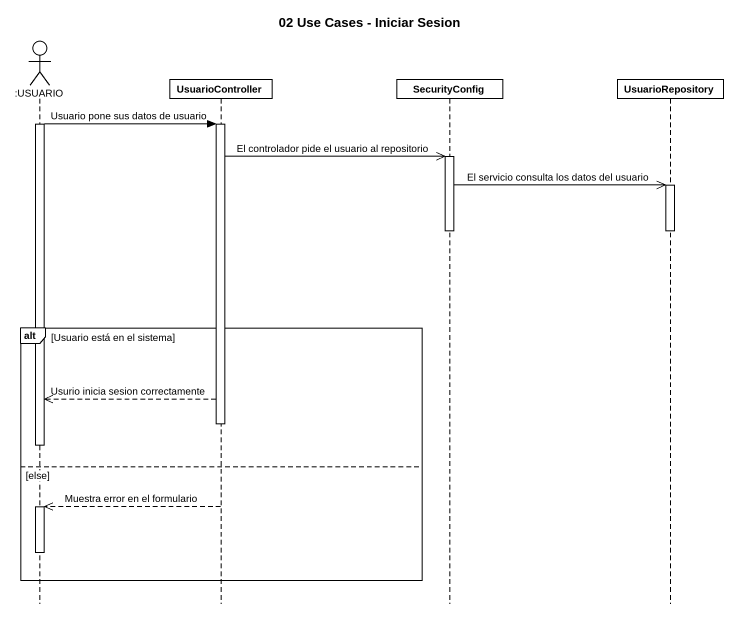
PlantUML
@startuml
title 02 Use Cases - Iniciar Sesion
hide footbox
actor ":USUARIO" as USUARIO
participant UsuarioController
participant SecurityConfig
participant UsuarioRepository

activate USUARIO
USUARIO -> UsuarioController : Usuario pone sus datos de usuario
activate UsuarioController
UsuarioController ->> SecurityConfig : El controlador pide el usuario al repositorio
activate SecurityConfig
SecurityConfig ->> UsuarioRepository : El servicio consulta los datos del usuario
activate UsuarioRepository
deactivate SecurityConfig
deactivate UsuarioRepository
alt Usuario está en el sistema
  UsuarioController -->> USUARIO : Usurio inicia sesion correctamente
  deactivate UsuarioController
  deactivate USUARIO
else else
  UsuarioController -->> USUARIO : Muestra error en el formulario
  activate USUARIO
  deactivate USUARIO
end
@enduml
